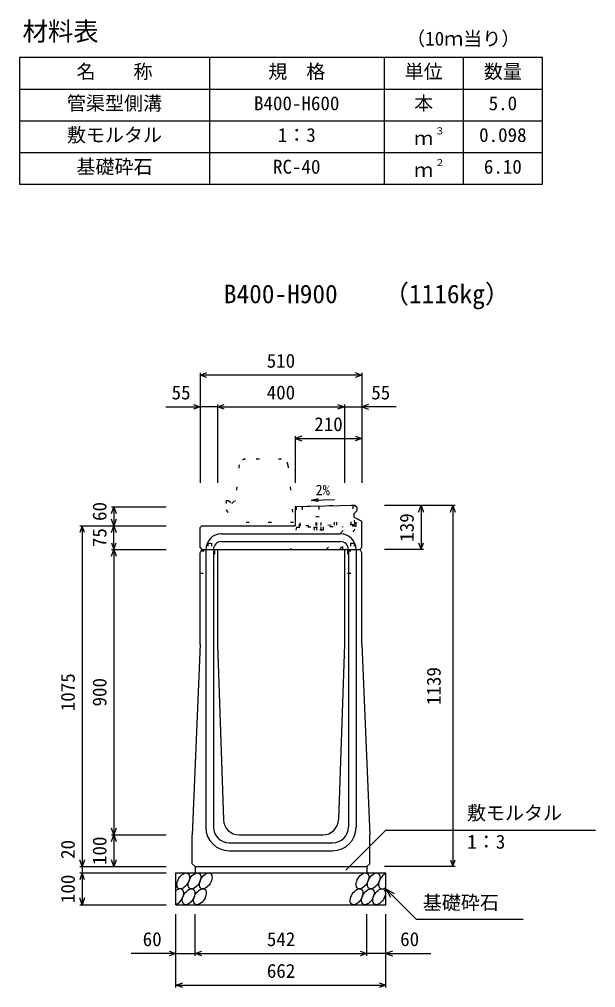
# Model space of a CAD drawing. Units: millimetres, scale not verified. Extents: x 4220 to 29420, y 5940 to 17820.
# Drawn here: x 24695 to 26512, y 11440 to 14493 of the extents above; entities that cross this region are included whole.
import ezdxf
from ezdxf.enums import TextEntityAlignment as Align

# ---------------------------------------------------------------- set-up
doc = ezdxf.new("R2010")
doc.units = ezdxf.units.MM
doc.header["$LTSCALE"] = 40
doc.linetypes.add('DOTTED', pattern=[1.75, 0.25, -1.5])
for name, color, linetype, lineweight in [('DIM', 7, 'Continuous', 25), ('HATCH', 6, 'Continuous', 25), ('HYO', 3, 'Continuous', 25), ('HYO2', 4, 'Continuous', 25), ('OUTLINE', 3, 'Continuous', 25), ('OUTLINE2', 4, 'Continuous', 25), ('TXT', 7, 'Continuous', 25)]:
    doc.layers.add(name, color=color, linetype=linetype, lineweight=lineweight)
doc.styles.add('ＭＳ ゴシック', font='')
doc.styles.get('ＭＳ ゴシック').set_extended_font_data('MS Gothic')

msp = doc.modelspace()

# ---------------------------------------------------------------- linework, layer by layer
at = {"layer": 'DIM'}
for p, q in [((25265, 13371.46), (25286.14, 13379.16)), ((25265, 13371.46), (25286.14, 13379.16)), ((25265, 13378.96), (25265, 13031.46)), ((25265, 13378.96), (25265, 13031.46)), ((25753.86, 13379.16), (25775, 13371.46)), ((25753.86, 13379.16), (25775, 13371.46)), ((25775, 13378.96), (25775, 13031.46)), ((25775, 13378.96), (25775, 13031.46)), ((25775, 13371.46), (25265, 13371.46)), ((25286.14, 13363.77), (25265, 13371.46)), ((25775, 13371.46), (25265, 13371.46)), ((25286.14, 13363.77), (25265, 13371.46)), ((25775, 13371.46), (25753.86, 13363.77)), ((25775, 13371.46), (25753.86, 13363.77)), ((25156.62, 13271.46), (25265, 13271.46)), ((25156.62, 13271.46), (25265, 13271.46)), ((25243.86, 13279.16), (25265, 13271.46)), ((25243.86, 13279.16), (25265, 13271.46)), ((25265, 13271.46), (25243.86, 13263.77)), ((25265, 13271.46), (25243.86, 13263.77)), ((25320, 13271.46), (25265, 13271.46)), ((25320, 13271.46), (25265, 13271.46)), ((25320, 13271.46), (25341.14, 13279.16)), ((25320, 13271.46), (25341.14, 13279.16)), ((25320, 13278.96), (25320, 13031.46)), ((25320, 13278.96), (25320, 13031.46)), ((25320, 13271.46), (25720, 13271.46)), ((25341.14, 13263.77), (25320, 13271.46)), ((25320, 13271.46), (25720, 13271.46)), ((25341.14, 13263.77), (25320, 13271.46)), ((25698.86, 13279.16), (25720, 13271.46)), ((25698.86, 13279.16), (25720, 13271.46)), ((25720, 13271.46), (25698.86, 13263.77)), ((25720, 13271.46), (25698.86, 13263.77)), ((25720, 13278.96), (25720, 13031.46)), ((25720, 13278.96), (25720, 13031.46)), ((25720, 13271.46), (25775, 13271.46)), ((25720, 13271.46), (25775, 13271.46)), ((25796.14, 13279.16), (25775, 13271.46)), ((25796.14, 13279.16), (25775, 13271.46)), ((25883.38, 13271.46), (25775, 13271.46)), ((25775, 13271.46), (25796.14, 13263.77)), ((25883.38, 13271.46), (25775, 13271.46)), ((25775, 13271.46), (25796.14, 13263.77)), ((25586.14, 13179.16), (25565, 13171.46)), ((25565, 13178.96), (25565, 13031.46)), ((25565, 13171.46), (25775, 13171.46)), ((25565, 13171.46), (25586.14, 13163.77)), ((25753.86, 13179.16), (25775, 13171.46)), ((25775, 13171.46), (25753.86, 13163.77)), ((24985.3, 12935.32), (24993, 12956.46)), ((24985.5, 12956.46), (25158, 12956.46)), ((24993, 12956.46), (24993, 12896.46)), ((24993, 12956.46), (25000.7, 12935.32)), ((26069.5, 12960.46), (25847, 12960.46)), ((25954.3, 12939.32), (25962, 12960.46)), ((25962, 12960.46), (25962, 12821.46)), ((25962, 12960.46), (25969.7, 12939.32)), ((26054.3, 12939.32), (26062, 12960.46)), ((26062, 12960.46), (26062, 11821.46)), ((26062, 12960.46), (26069.7, 12939.32)), ((24993, 12896.46), (24985.3, 12917.61)), ((25000.7, 12917.61), (24993, 12896.46)), ((24893, 12896.46), (24885.3, 12875.32)), ((24885.5, 12896.46), (25158, 12896.46)), ((24893, 12896.46), (24893, 11821.46)), ((24900.7, 12875.32), (24893, 12896.46)), ((24985.3, 12875.32), (24993, 12896.46)), ((24993, 12821.46), (24993, 12896.46)), ((24993, 12896.46), (25000.7, 12875.32)), ((24985.3, 12842.61), (24993, 12821.46)), ((24993, 12821.46), (25000.7, 12842.61)), ((25954.3, 12842.61), (25962, 12821.46)), ((25962, 12821.46), (25969.7, 12842.61)), ((24985.3, 12800.32), (24993, 12821.46)), ((24985.5, 12821.46), (25158, 12821.46)), ((24993, 12821.46), (24993, 11921.46)), ((24993, 12821.46), (25000.7, 12800.32)), ((25969.5, 12821.46), (25847, 12821.46)), ((24993, 11921.46), (24985.3, 11942.61)), ((25000.7, 11942.61), (24993, 11921.46)), ((24985.3, 11900.32), (24993, 11921.46)), ((24985.5, 11921.46), (25158, 11921.46)), ((24993, 11921.46), (24993, 11821.46)), ((24993, 11921.46), (25000.7, 11900.32)), ((25724.77, 11810.65), (25851, 11936.89)), ((25851, 11936.89), (26512.46, 11936.89)), ((24893, 11821.46), (24885.3, 11842.61)), ((24885.5, 11821.46), (25158, 11821.46)), ((24900.7, 11842.61), (24893, 11821.46)), ((24893, 11821.46), (24893, 11801.46)), ((24993, 11821.46), (24985.3, 11842.61)), ((25000.7, 11842.61), (24993, 11821.46)), ((26069.5, 11821.46), (25847, 11821.46)), ((26054.3, 11842.61), (26062, 11821.46)), ((26062, 11821.46), (26069.7, 11842.61)), ((24893, 11801.46), (24885.3, 11780.32)), ((24885.5, 11801.46), (25158, 11801.46)), ((24893, 11801.46), (24893, 11701.46)), ((24900.7, 11780.32), (24893, 11801.46)), ((25851, 11751.46), (25946.76, 11655.71)), ((25851, 11751.46), (25876.98, 11736.46)), ((25851, 11751.46), (25866, 11725.48)), ((24893, 11701.46), (24885.3, 11722.61)), ((24885.5, 11701.46), (25158, 11701.46)), ((24900.7, 11722.61), (24893, 11701.46)), ((25189, 11440.1), (25189, 11671.46)), ((25249, 11540.1), (25249, 11671.46)), ((25791, 11540.1), (25791, 11671.46)), ((25851, 11440.1), (25851, 11671.46)), ((25946.76, 11655.71), (26284.31, 11655.71)), ((25189, 11547.6), (25047.21, 11547.6)), ((25167.86, 11555.29), (25189, 11547.6)), ((25189, 11547.6), (25167.86, 11539.9)), ((25189, 11547.6), (25249, 11547.6)), ((25249, 11547.6), (25270.14, 11555.29)), ((25249, 11547.6), (25791, 11547.6)), ((25270.14, 11539.9), (25249, 11547.6)), ((25769.86, 11555.29), (25791, 11547.6)), ((25791, 11547.6), (25769.86, 11539.9)), ((25851, 11547.6), (25791, 11547.6)), ((25872.14, 11555.29), (25851, 11547.6)), ((25851, 11547.6), (25992.79, 11547.6)), ((25851, 11547.6), (25872.14, 11539.9)), ((25189, 11447.6), (25210.14, 11455.29)), ((25829.86, 11455.29), (25851, 11447.6)), ((25189, 11447.6), (25851, 11447.6)), ((25210.14, 11439.9), (25189, 11447.6)), ((25851, 11447.6), (25829.86, 11439.9))]:
    msp.add_line(p, q, dxfattribs=at)
at = {"layer": 'HATCH', "linetype": 'DOTTED'}
for p, q in [((25576, 12956.69), (25568, 12956.52)), ((25568, 12956.52), (25569.34, 12891.53)), ((25752.46, 12960.32), (25576, 12956.69)), ((25578.35, 12891.22), (25577, 12956.71)), ((25581.25, 12895.78), (25580, 12956.77)), ((25587, 12956.91), (25588.25, 12895.92)), ((25633.24, 12896.85), (25631.99, 12957.84)), ((25638.98, 12957.98), (25640.24, 12897)), ((25689.23, 12898.01), (25687.97, 12958.99)), ((25696.23, 12898.15), (25694.97, 12959.14)), ((25741.22, 12899.08), (25739.96, 12960.07)), ((25746.96, 12960.21), (25748.22, 12899.22)), ((25751.46, 12960.3), (25755.96, 12960.4)), ((25752.63, 12903.81), (25751.46, 12960.3)), ((25757.25, 12897.91), (25755.96, 12960.4)), ((25630.28, 12925.8), (25646.27, 12926.13)), ((25630.87, 12896.8), (25630.28, 12925.8)), ((25646.87, 12897.13), (25646.27, 12926.13)), ((25569.34, 12891.53), (25578.34, 12891.72)), ((25748.22, 12899.22), (25578.26, 12895.72)), ((25754.31, 12894.85), (25578.35, 12891.22)), ((25625.11, 12892.18), (25652.82, 12892.76)), ((25625.32, 12882.19), (25625.11, 12892.18)), ((25632.04, 12892.33), (25632.24, 12882.33)), ((25645.89, 12892.61), (25646.1, 12882.61)), ((25652.82, 12892.76), (25653.03, 12882.76)), ((25653.03, 12882.76), (25625.32, 12882.19))]:
    msp.add_line(p, q, dxfattribs=at)
for centre, radius in [((25748.13, 12903.72), 4.5), ((25754.25, 12897.85), 3)]:
    msp.add_arc(centre, radius, 271.18119, 1.18119, dxfattribs=at)
at = {"layer": 'HATCH'}
for centre in [(25211.89, 11776.46), (25247.37, 11776.46), (25282.84, 11776.46), (25777.05, 11776.46), (25812.52, 11776.46), (25228.77, 11726.46), (25264.25, 11726.46), (25758.45, 11726.46), (25793.93, 11726.46), (25829.41, 11726.46)]:
    msp.add_ellipse(centre, major_axis=(14.54, 23.54), ratio=0.5792, dxfattribs=at)
for centre, start_param, end_param in [((25848, 11776.46), 0.6666252, 4.1103269), ((25193.3, 11726.46), 3.7419964, 7.318141)]:
    msp.add_ellipse(centre, major_axis=(14.54, 23.54), ratio=0.5792, start_param=start_param, end_param=end_param, dxfattribs=at)
at = {"layer": 'HYO'}
for p, q in [((26345, 14373.36), (24695, 14373.36)), ((24695, 14373.36), (24695, 13973.36)), ((25295, 14373.36), (25295, 13973.36)), ((25845, 14373.36), (25845, 13973.36)), ((26095, 14373.36), (26095, 13973.36)), ((26345, 13973.36), (26345, 14373.36)), ((24695, 14273.36), (26345, 14273.36)), ((24695, 13973.36), (26345, 13973.36))]:
    msp.add_line(p, q, dxfattribs=at)
at = {"layer": 'HYO2'}
for p, q in [((24695, 14173.36), (26345, 14173.36)), ((24695, 14073.36), (26345, 14073.36))]:
    msp.add_line(p, q, dxfattribs=at)
at = {"layer": 'OUTLINE', "linetype": 'DOTTED'}
for p, q in [((25521.9, 13106.46), (25408.1, 13106.46)), ((25388.19, 13088.41), (25377, 12976.46)), ((25541.8, 13088.45), (25560, 12906.46)), ((25347, 12976.46), (25347, 12946.46)), ((25347, 12976.46), (25355, 12976.46)), ((25355, 12976.46), (25365, 12966.46)), ((25365, 12966.46), (25375, 12976.46)), ((25375, 12976.46), (25377, 12976.46)), ((25347, 12946.46), (25370, 12906.46)), ((25560, 12906.46), (25370, 12906.46))]:
    msp.add_line(p, q, dxfattribs=at)
at = {"layer": 'OUTLINE'}
for p, q in [((25753, 12960.34), (25565, 12956.46)), ((25565, 12956.46), (25565, 12896.46)), ((25753, 12960.34), (25759, 12954.46)), ((25759, 12954.46), (25759, 12943.46)), ((25750, 12933.46), (25759, 12943.46)), ((25750, 12933.46), (25750, 12923.46)), ((25750, 12923.46), (25775, 12910.46)), ((25265, 12890.46), (25271, 12896.46)), ((25265, 12827.46), (25265, 12890.46)), ((25271, 12896.46), (25565, 12896.46)), ((25775, 12827.46), (25775, 12910.46)), ((25265, 12827.46), (25271, 12821.46)), ((25769, 12821.46), (25775, 12827.46)), ((25265, 12811.46), (25270, 12821.46)), ((25265, 12521.46), (25265, 12811.46)), ((25270, 12821.46), (25770, 12821.46)), ((25320, 12821.46), (25320, 12521.46)), ((25720, 12821.46), (25720, 12521.46)), ((25775, 12811.46), (25770, 12821.46)), ((25775, 12521.46), (25775, 12811.46)), ((25265, 12521.46), (25240, 11921.46)), ((25320, 12521.46), (25338.39, 11969.8)), ((25720, 12521.46), (25701.61, 11969.8)), ((25775, 12521.46), (25800, 11921.46)), ((25240, 11830.46), (25240, 11921.46)), ((25388.36, 11921.46), (25651.64, 11921.46)), ((25800, 11830.46), (25800, 11921.46)), ((25249, 11821.46), (25240, 11830.46)), ((25249, 11821.46), (25791, 11821.46)), ((25249, 11821.46), (25249, 11801.46)), ((25791, 11821.46), (25800, 11830.46)), ((25791, 11821.46), (25791, 11801.46)), ((25189, 11801.46), (25851, 11801.46)), ((25189, 11701.46), (25189, 11801.46)), ((25851, 11701.46), (25851, 11801.46)), ((25189, 11701.46), (25851, 11701.46))]:
    msp.add_line(p, q, dxfattribs=at)
at = {"layer": 'OUTLINE', "linetype": 'DOTTED'}
for centre, start, end in [((25408.1, 13086.46), 90, 174.40835), ((25521.9, 13086.46), 4.08463, 90)]:
    msp.add_arc(centre, 20, start, end, dxfattribs=at)
at = {"layer": 'OUTLINE'}
for centre, start, end in [((25388.36, 11971.46), 181.90915, 270), ((25651.64, 11971.46), 270, 358.09085)]:
    msp.add_arc(centre, 50, start, end, dxfattribs=at)
at = {"layer": 'OUTLINE2', "linetype": 'DOTTED'}
for p, q in [((25663.11, 12821.46), (25751.47, 12922.7)), ((25569.33, 12892.04), (25550, 12821.46)), ((25705.65, 12821.46), (25773.37, 12911.31)), ((25715, 12821.46), (25715, 12894.04)), ((25289, 12841.96), (25301, 12841.96)), ((25289, 12841.96), (25289, 12816.96)), ((25301, 12841.96), (25301, 12816.96)), ((25739, 12841.96), (25751, 12841.96)), ((25739, 12841.96), (25739, 12816.96)), ((25751, 12841.96), (25751, 12816.96)), ((25267.75, 12816.96), (25310, 12816.96)), ((25310, 12816.96), (25310, 12746.46)), ((25730, 12816.96), (25772.25, 12816.96)), ((25730, 12816.96), (25730, 12746.46)), ((25265, 12746.46), (25310, 12746.46)), ((25730, 12746.46), (25775, 12746.46))]:
    msp.add_line(p, q, dxfattribs=at)
at = {"layer": 'OUTLINE2'}
for p, q in [((25332, 12870.46), (25708, 12870.46)), ((25332, 12846.46), (25708, 12846.46)), ((25283, 12821.46), (25283, 11945.46)), ((25307, 12821.46), (25307, 11946.46)), ((25733, 12821.46), (25733, 11946.46)), ((25757, 12821.46), (25757, 11945.46)), ((25357, 11896.46), (25683, 11896.46)), ((25357, 11871.46), (25683, 11871.46))]:
    msp.add_line(p, q, dxfattribs=at)
for centre, radius, start, end in [((25332, 12821.46), 49, 90, 180), ((25708, 12821.46), 49, 0, 90), ((25332, 12821.46), 25, 90, 180), ((25708, 12821.46), 25, 0, 90), ((25357, 11945.46), 74, 180, 270), ((25357, 11946.46), 50, 180, 270), ((25683, 11946.46), 50, 270, 0), ((25683, 11945.46), 74, 270, 0)]:
    msp.add_arc(centre, radius, start, end, dxfattribs=at)
at = {"layer": 'TXT'}
for q in [(25638.74, 12982.04), (25689.33, 12978.83), (25638.9, 12973.71)]:
    msp.add_line((25615.19, 12977.42), q, dxfattribs=at)

# ---------------------------------------------------------------- texts
at = {"layer": 'DIM', "style": 'ＭＳ ゴシック'}
for s, p in [('510', (25475, 13381.46)), ('510', (25475, 13381.46)), ('55', (25175.16, 13281.46)), ('55', (25175.16, 13281.46)), ('400', (25475, 13281.46)), ('400', (25475, 13281.46)), ('55', (25804.84, 13281.46)), ('55', (25804.84, 13281.46)), ('210', (25625, 13181.46)), ('敷モルタル', (26106.6, 11955.62)), ('1：3', (26107.6, 11864.93)), ('基礎砕石', (25967.32, 11672.88)), ('60', (25084, 11557.6)), ('542', (25475.53, 11557.6)), ('60', (25896, 11557.6)), ('662', (25475.53, 11457.6))]:
    msp.add_text(s, height=43.99, dxfattribs=at).set_placement(p, align=Align.BOTTOM_LEFT)
for s, p in [('60', (24983, 12911.46)), ('139', (25952, 12845.96)), ('75', (24983, 12828.96)), ('1075', (24883, 12311.46)), ('1139', (26037, 12330.96)), ('900', (24983, 12326.46)), ('100', (24983, 11826.46)), ('20', (24883, 11845.78)), ('100', (24883, 11706.46))]:
    msp.add_text(s, height=43.99, rotation=90, dxfattribs=at).set_placement(p, align=Align.BOTTOM_LEFT)
at = {"layer": 'TXT', "style": 'ＭＳ ゴシック'}
for s, height, p in [('材料表', 58.65, (24705, 14408.36)), ('（10ｍ当り）', 43.99, (25915, 14397.36)), ('名\u3000\u3000称', 43.99, (24875, 14293.36)), ('規\u3000格', 43.99, (25480, 14293.36)), ('単位', 43.99, (25910, 14293.36)), ('数量', 43.99, (26160, 14293.36)), ('管渠型側溝', 43.99, (24845, 14193.36)), ('B400-H600', 43.99, (25435, 14193.36)), ('本', 43.99, (25940, 14193.36)), ('5.0', 43.99, (26175, 14193.36)), ('敷モルタル', 43.99, (24845, 14093.36)), ('1：3', 43.99, (25510, 14093.36)), ('３', 21.99, (26005.54, 14123.73)), ('0.098', 43.99, (26145, 14093.36)), ('ｍ', 43.99, (25940, 14083.36)), ('基礎砕石', 43.99, (24875, 13993.36)), ('RC-40', 43.99, (25495, 13993.36)), ('２', 21.99, (26005.54, 14023.73)), ('6.10', 43.99, (26160, 13993.36)), ('ｍ', 43.99, (25940, 13983.36)), ('B400-H900', 58.65, (25340, 13580.44)), ('（1116kg）', 58.65, (25843.7, 13580.44)), ('2%', 32.99, (25629.14, 12982.9))]:
    msp.add_text(s, height=height, dxfattribs=at).set_placement(p, align=Align.BOTTOM_LEFT)

doc.saveas('drawing.dxf')
